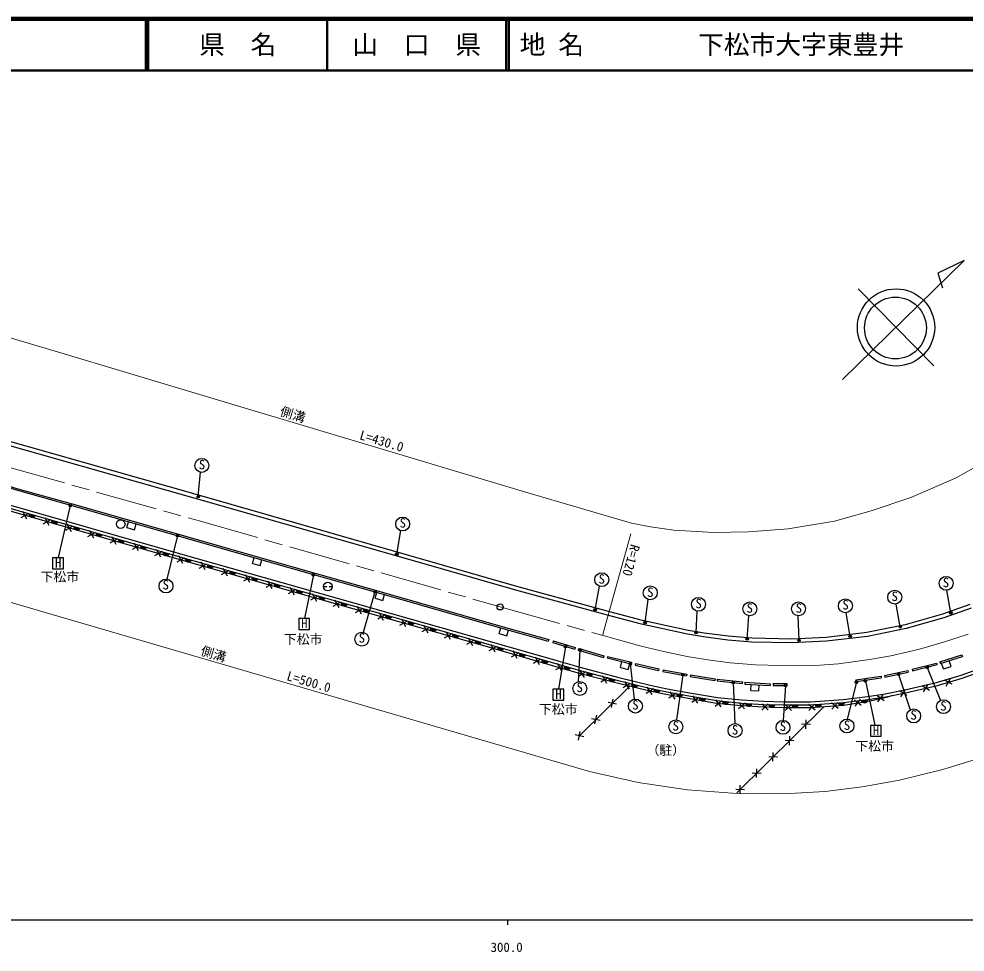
# Model space of a CAD drawing. Units: millimetres at full size, sheet at 1:1000; details may follow other scales. Extents: x 40000 to 680000, y 20000 to 380000.
# Drawn here: x 273132 to 456872, y 198715 to 380000 of the extents above; entities that cross this region are included whole.
import ezdxf
from ezdxf.enums import TextEntityAlignment as Align

# ---------------------------------------------------------------- set-up
doc = ezdxf.new("R2010")
doc.units = ezdxf.units.MM
doc.header["$LTSCALE"] = 1000
doc.linetypes.add('CHAIN', pattern=[18.5, 12, -1.5, 3.5, -1.5])
for name, color, linetype, lineweight in [('M-BGD', 7, 'Continuous', 25), ('M-BGD-EXST', 7, 'Continuous', 25), ('M-BMK', 2, 'CHAIN', 13), ('M-BMK-SRVR', 3, 'Continuous', 25), ('M-STR-HTXT', 7, 'Continuous', 13), ('M-TTL', 2, 'Continuous', 140), ('M-TTL-BAND', 7, 'Continuous', 25), ('M-TTL-LINE', 7, 'Continuous', 50)]:
    doc.layers.add(name, color=color, linetype=linetype, lineweight=lineweight)
doc.layers.add('M-BMK-HTXT', color=7, linetype='Continuous')
doc.layers.add('M-TTL-TXT', color=7, linetype='Continuous')
doc.styles.add('ＭＳ ゴシック', font='')
doc.styles.get('ＭＳ ゴシック').set_extended_font_data('MS Gothic')

msp = doc.modelspace()

# ---------------------------------------------------------------- hatches: boundary and pattern name
at = {"layer": 'M-BGD'}
for points in [[(276305, 283542), (275101, 283885, 0.84072)], [(280664, 282293), (279461, 282640, 0.84072)], [(284974, 281064), (283771, 281407, 0.84072)], [(289321, 279823), (288118, 280169, 0.84072)], [(293633, 278588), (292431, 278936, 0.84072)], [(297924, 277367), (296721, 277710, 0.84072)], [(302279, 276123), (301076, 276468, 0.84072)], [(306628, 274888), (305425, 275231, 0.84072)], [(310918, 273672), (309715, 274016, 0.84072)], [(315246, 272447), (314042, 272788, 0.84072)], [(319548, 271228), (318344, 271569, 0.84072)], [(323908, 269993), (322704, 270334, 0.84072)], [(328242, 268762), (327039, 269108, 0.84072)], [(332584, 267536), (331380, 267877, 0.84072)], [(336895, 266315), (335691, 266656, 0.84072)], [(341237, 265084), (340034, 265427, 0.84072)], [(345539, 263870), (344335, 264211, 0.84072)], [(349901, 262642), (348694, 262976, 0.84072)], [(354211, 261404), (353007, 261747, 0.84072)], [(358548, 260170), (357345, 260515, 0.84072)], [(362920, 258921), (361717, 259269, 0.84072)], [(367225, 257684), (366023, 258035, 0.84072)], [(371541, 256447), (370338, 256793, 0.84072)], [(375888, 255200), (374685, 255546, 0.84072)], [(380217, 253950), (379015, 254300, 0.84072)], [(384584, 252762), (383372, 253076, 0.84072)], [(388907, 251638), (387696, 251954, 0.84072)], [(393304, 250555), (392088, 250852, 0.84072)], [(397631, 249569), (396406, 249826, 0.84072)], [(402067, 248728), (400835, 248951, 0.84072)], [(406521, 247953), (405287, 248163, 0.84072)], [(410982, 247349), (409737, 247477, 0.84072)], [(415464, 246978), (414214, 247051, 0.84072)], [(419976, 246786), (418725, 246819, 0.84072)], [(424484, 246749), (423233, 246746, 0.84072)], [(428976, 246903), (427727, 246815, 0.84072)], [(433468, 247218), (432219, 247130, 0.84072)], [(437952, 247754), (436709, 247608, 0.84072)]]:
    msp.add_hatch(color=256, dxfattribs=at).paths.add_polyline_path(points)
at = {"layer": 'M-BGD-EXST'}
for points in [[(307740, 287081, 0.41421), (308079, 286981, 0.41421), (308179, 287320, 1)], [(282893, 285341, 0.41421), (283232, 285241, 0.41421), (283332, 285580, 1)], [(303718, 279536, 0.41421), (304057, 279436, 0.41421), (304157, 279775, 1)], [(346296, 275913, 0.41421), (346635, 275813, 0.41421), (346735, 276152, 1)], [(330086, 271887, 0.41421), (330425, 271787, 0.41421), (330525, 272126, 1)], [(342059, 268567, 0.41421), (342398, 268467, 0.41421), (342498, 268806, 1)], [(384832, 265114, 0.41421), (385171, 265014, 0.41421), (385271, 265353, 1)], [(453896, 264497, 0.41421), (454235, 264397, 0.41421), (454335, 264736, 1)], [(394508, 262616, 0.41421), (394847, 262516, 0.41421), (394947, 262855, 1)], [(404411, 260674, 0.41421), (404750, 260574, 0.41421), (404850, 260914, 1)], [(444073, 261803, 0.41421), (444412, 261703, 0.41421), (444512, 262042, 1)], [(414340, 259416, 0.41421), (414679, 259316, 0.41421), (414779, 259655, 1)], [(424400, 259167, 0.41421), (424740, 259067, 0.41421), (424840, 259406, 1)], [(434326, 259928, 0.41421), (434665, 259828, 0.41421), (434765, 260167, 1)], [(379079, 257934, 0.41421), (379418, 257834, 0.41421), (379518, 258173, 1)], [(381820, 257315, 0.41421), (382159, 257215, 0.41421), (382259, 257554, 1)], [(391644, 254586, 0.41421), (391984, 254486, 0.41421), (392083, 254825, 1)], [(449304, 253907, 0.41421), (449643, 253807, 0.41421), (449743, 254146, 1)], [(401850, 252476, 0.41421), (402189, 252376, 0.41421), (402289, 252715, 1)], [(443751, 252550, 0.41421), (444090, 252450, 0.41421), (444190, 252789, 1)], [(411603, 250944, 0.41421), (411943, 250844, 0.41421), (412043, 251183, 1)], [(421788, 250370, 0.41421), (422127, 250270, 0.41421), (422227, 250609, 1)], [(435543, 251040, 0.41421), (435882, 250940, 0.41421), (435982, 251280, 1)], [(437290, 251288, 0.41421), (437629, 251188, 0.41421), (437729, 251527, 1)]]:
    msp.add_hatch(color=256, dxfattribs=at).paths.add_polyline_path(points)

# ---------------------------------------------------------------- linework, layer by layer
at = {"layer": 'M-BGD'}
for p, q in [((273543, 283162), (275029, 283988)), ((274699, 282832), (273873, 284318)), ((279026, 281597), (278201, 283083)), ((277871, 281927), (279356, 282753)), ((282198, 280691), (283684, 281517)), ((283354, 280361), (282528, 281847)), ((294110, 281187), (294437, 282322)), ((294110, 281187), (295598, 280759)), ((295598, 280759), (295925, 281894)), ((286525, 279456), (288011, 280282)), ((287681, 279126), (286855, 280612)), ((292008, 277890), (291182, 279376)), ((290852, 278221), (292338, 279046)), ((295179, 276985), (296665, 277811)), ((296335, 276655), (295509, 278141)), ((299506, 275750), (300992, 276576)), ((300662, 275420), (299836, 276906)), ((304993, 274187), (304164, 275671)), ((303836, 274514), (305320, 275343)), ((308166, 273288), (309650, 274117)), ((309322, 272960), (308493, 274444)), ((318478, 274210), (318802, 275346)), ((318478, 274210), (319967, 273785)), ((319967, 273785), (320291, 274921)), ((312495, 272061), (313980, 272890)), ((313652, 271734), (312823, 273218)), ((317982, 270507), (317153, 271992)), ((316825, 270835), (318309, 271664)), ((321155, 269609), (322639, 270438)), ((322311, 269281), (321482, 270765)), ((325484, 268382), (326968, 269211)), ((326641, 268055), (325812, 269539)), ((330971, 266828), (330142, 268312)), ((332302, 269714), (332932, 269714)), ((333352, 269714), (333982, 269714)), ((342326, 267464), (342651, 268599)), ((329814, 267156), (331298, 267985)), ((334144, 265930), (335628, 266759)), ((335300, 265602), (334471, 267086)), ((342326, 267464), (343814, 267037)), ((343814, 267037), (344139, 268173)), ((338473, 264703), (339958, 265532)), ((339630, 264376), (338801, 265860)), ((343960, 263150), (343131, 264634)), ((342803, 263477), (344287, 264306)), ((347133, 262251), (348617, 263080)), ((348290, 261923), (347460, 263408)), ((351460, 261022), (352945, 261849)), ((352616, 260693), (351789, 262178)), ((356944, 259461), (356117, 260946)), ((366365, 260580), (366690, 261716)), ((367854, 260155), (368179, 261291)), ((355788, 259790), (357273, 260617)), ((360116, 258558), (361601, 259386)), ((361272, 258229), (360445, 259715)), ((366365, 260580), (367854, 260155)), ((376014, 259407), (375914, 259093)), ((376882, 259174), (376787, 258858)), ((376882, 259174), (381178, 257883)), ((364439, 257323), (365927, 258146)), ((365595, 256990), (364772, 258478)), ((376787, 258858), (381083, 257567)), ((381178, 257883), (381083, 257567)), ((381921, 257670), (381828, 257353)), ((381828, 257353), (386638, 255943)), ((381921, 257670), (386731, 256259)), ((368764, 256079), (370252, 256902)), ((369920, 255747), (369096, 257234)), ((373089, 254836), (374576, 255659)), ((374244, 254504), (373421, 255991)), ((386731, 256259), (386638, 255943)), ((387459, 256168), (387380, 255848)), ((387380, 255848), (391993, 254711)), ((387459, 256168), (392072, 255031)), ((451949, 255085), (456263, 256468)), ((452050, 254771), (456364, 256154)), ((456263, 256468), (456364, 256154)), ((377413, 253593), (378901, 254415)), ((378568, 253260), (377746, 254748)), ((389952, 253997), (390235, 255144)), ((389952, 253997), (391456, 253627)), ((391456, 253627), (391739, 254773)), ((392072, 255031), (391993, 254711)), ((392907, 254773), (392834, 254451)), ((392834, 254451), (397349, 253438)), ((392907, 254773), (397421, 253760)), ((397421, 253760), (397349, 253438)), ((446566, 253653), (451350, 254874)), ((446566, 253653), (446647, 253333)), ((446647, 253333), (451432, 254554)), ((451350, 254874), (451432, 254554)), ((451949, 255085), (452050, 254771)), ((452672, 253730), (452311, 254854)), ((452672, 253730), (454146, 254203)), ((454146, 254203), (453786, 255327)), ((381771, 252335), (383237, 253196)), ((382935, 252033), (382073, 253498)), ((386127, 251204), (387592, 252065)), ((387290, 250902), (386429, 252367)), ((398264, 253545), (398203, 253221)), ((398203, 253221), (402753, 252364)), ((398264, 253545), (402814, 252688)), ((402814, 252688), (402753, 252364)), ((403550, 252565), (403496, 252240)), ((403496, 252240), (408276, 251444)), ((403550, 252565), (408330, 251769)), ((408330, 251769), (408276, 251444)), ((435657, 251622), (440545, 252343)), ((435705, 251296), (440593, 252017)), ((440545, 252343), (440593, 252017)), ((441251, 252476), (445756, 253432)), ((441251, 252476), (441320, 252153)), ((441320, 252153), (445824, 253109)), ((445756, 253432), (445824, 253109)), ((453213, 250398), (454019, 251895)), ((381974, 240714), (391769, 250398)), ((390506, 250087), (391959, 250970)), ((391674, 249802), (390792, 251255)), ((394918, 248997), (396342, 249927)), ((396095, 248751), (395165, 250174)), ((408739, 251721), (408706, 251392)), ((408706, 251392), (413609, 250902)), ((408739, 251721), (413641, 251231)), ((413641, 251231), (413609, 250902)), ((414116, 251123), (414098, 250794)), ((414098, 250794), (419031, 250518)), ((414116, 251123), (419050, 250848)), ((415296, 249544), (415362, 250723)), ((416843, 249458), (416908, 250637)), ((419050, 250848), (419031, 250518)), ((419586, 250863), (422267, 250863)), ((419586, 250863), (419586, 250533)), ((419586, 250533), (422267, 250533)), ((422267, 250863), (422267, 250533)), ((435657, 251622), (435705, 251296)), ((449983, 249550), (448544, 250456)), ((448811, 249284), (449716, 250722)), ((454364, 250743), (452868, 251550)), ((399363, 248085), (400760, 249053)), ((400545, 247870), (399577, 249268)), ((403806, 247284), (405193, 248268)), ((404991, 247082), (404007, 248469)), ((415296, 249544), (416843, 249458)), ((441142, 247499), (439768, 248501)), ((439955, 247313), (440956, 248687)), ((445589, 248552), (444159, 249473)), ((444414, 248298), (445334, 249727)), ((389205, 246863), (387543, 247221)), ((388195, 246211), (388553, 247873)), ((408329, 246504), (409648, 247576)), ((409525, 246381), (408452, 247700)), ((412525, 229623), (429493, 246427)), ((412864, 246015), (414134, 247146)), ((414064, 245946), (412934, 247215)), ((417398, 245743), (418632, 246912)), ((418600, 245711), (417430, 246944)), ((421935, 245633), (423137, 246835)), ((423137, 245633), (421935, 246835)), ((427728, 245701), (426445, 246816)), ((426529, 245616), (427644, 246900)), ((432217, 246015), (430934, 247130)), ((431018, 245931), (432133, 247215)), ((436705, 246623), (435371, 247677)), ((435512, 246483), (436565, 247817)), ((384995, 243047), (385353, 244709)), ((386005, 243699), (384343, 244057)), ((426837, 242928), (425137, 242981)), ((425960, 242105), (426014, 243804)), ((382804, 240535), (381143, 240894)), ((381794, 239884), (382153, 241545)), ((423639, 239761), (421940, 239815)), ((422763, 238939), (422816, 240638)), ((419565, 235772), (419619, 237471)), ((420442, 236595), (418742, 236649)), ((417244, 233429), (415545, 233482)), ((416368, 232606), (416421, 234305)), ((414047, 230262), (412347, 230316)), ((413170, 229440), (413224, 231139))]:
    msp.add_line(p, q, dxfattribs=at)
for points in [[(228972, 301399), (248656, 295775), (265533, 290975), (272932, 288738), (283480, 285818), (304125, 279879), (320853, 275104), (330885, 272259), (342602, 268956), (367631, 261790), (376009, 259409), (376014, 259407)], [(228881, 301082), (248566, 295458), (265440, 290658), (272840, 288421), (283390, 285500), (304034, 279561), (320763, 274786), (330795, 271941), (342512, 268639), (367540, 261472), (375914, 259093)], [(458060, 265549), (452733, 263675), (445405, 261583), (437894, 260046), (429970, 259105), (423193, 258762), (415491, 258925), (410775, 259333), (406068, 259944), (402980, 260476), (394051, 262433), (387444, 264135), (369623, 269011), (347767, 275288), (307628, 286790), (269024, 297736)], [(457801, 266253), (452505, 264390), (445227, 262312), (437774, 260788), (429906, 259852), (423182, 259513), (415531, 259675), (410856, 260079), (406180, 260686), (403124, 261212), (394225, 263163), (387637, 264860), (369826, 269733), (347974, 276009), (307833, 287512), (269229, 298458)], [(241364, 292968), (241638, 292888), (269796, 284857), (303707, 275175), (330691, 267532), (349174, 262298), (362721, 258442), (377862, 254089), (381938, 252913), (389307, 250999), (395404, 249509), (398788, 248800), (403480, 247949), (408590, 247081), (413390, 246587), (417753, 246335), (421607, 246232), (426892, 246244), (433323, 246696), (438436, 247552), (441888, 248314), (442870, 248597)], [(270002, 285338), (303913, 275657), (330895, 268014), (349379, 262779), (362928, 258923), (378069, 254570), (382136, 253396), (389490, 251487), (395570, 250001), (398932, 249296), (403610, 248448), (408692, 247585), (413451, 247095), (417785, 246844), (421616, 246742), (426865, 246755), (433253, 247203), (437972, 247757), (441458, 248303), (445330, 249107), (451496, 250511), (456319, 251956), (460119, 253287)], [(270167, 285915), (304077, 276234), (331059, 268591), (349542, 263357), (363093, 259500), (378235, 255147), (382295, 253975), (389636, 252068), (395703, 250586), (399047, 249885), (403714, 249039), (408773, 248180), (413499, 247693), (417810, 247444), (421623, 247342), (426843, 247355), (433197, 247800), (437891, 248351), (441350, 248894), (445203, 249694), (451343, 251092), (456133, 252527), (459911, 253849)]]:
    msp.add_lwpolyline(points, dxfattribs=at)
for centre in [(292892, 281849), (333142, 269714)]:
    msp.add_circle(centre, 840, dxfattribs=at)
for centre, start, end in [((275733, 283819), 173.9568, 334.17453), ((280093, 282571), 173.83142, 334.04915), ((284403, 281341), 173.9568, 334.17453), ((288750, 280101), 173.83142, 334.04915), ((293063, 278867), 173.70604, 333.92378), ((297352, 277643), 173.9568, 334.17453), ((301708, 276401), 173.88573, 334.10346), ((306056, 275164), 173.95681, 334.17454), ((310347, 273949), 173.95681, 334.17454), ((314674, 272722), 174.07609, 334.29382), ((318976, 271504), 174.07609, 334.29382), ((323335, 270269), 174.07609, 334.29382), ((327671, 269039), 173.83753, 334.05527), ((332012, 267811), 174.07917, 334.2969), ((336323, 266590), 174.07917, 334.2969), ((340666, 265361), 173.96005, 334.17778), ((344967, 264145), 174.07917, 334.2969), ((349327, 262914), 174.42567, 334.64341), ((353639, 261680), 174.00413, 334.22186), ((357977, 260447), 173.88117, 334.0989), ((362349, 259200), 173.75821, 333.97594), ((366655, 257964), 173.58918, 333.80691), ((370970, 256725), 173.85079, 334.06852), ((375316, 255478), 173.85079, 334.06852), ((379647, 254230), 173.65988, 333.87761), ((384006, 253025), 175.3337, 335.55144), ((388329, 251902), 175.27843, 335.49616), ((392722, 250810), 176.14941, 336.36714), ((397041, 249804), 178.0493, 338.26704), ((401470, 248947), 179.60732, 339.82505), ((405922, 248166), 180.25637, 340.4741), ((410371, 247522), 184.01017, 344.22791), ((414845, 247123), 186.5849, 346.80263), ((419353, 246912), 188.36202, 348.57976), ((423858, 246857), 190.02911, 350.24685), ((428344, 246968), 193.90329, 354.12102), ((432836, 247283), 193.90329, 354.12102), ((437318, 247790), 196.58441, 356.80214)]:
    msp.add_arc(centre, 635, start, end, dxfattribs=at)
at = {"layer": 'M-BGD-EXST'}
for p, q in [((307959, 287200), (308406, 291937)), ((283112, 285460), (280770, 275350)), ((303937, 279656), (301863, 271173)), ((346516, 276032), (347287, 280588)), ((281762, 275274), (279662, 275274)), ((279662, 275274), (279662, 273174)), ((281762, 273174), (281762, 275274)), ((279662, 273174), (281762, 273174)), ((330306, 272007), (328587, 263557)), ((342279, 268686), (340014, 260822)), ((385051, 265233), (385894, 269784)), ((454116, 264616), (453340, 269008)), ((394728, 262736), (395358, 267205)), ((404631, 260794), (404844, 264950)), ((434546, 260048), (433804, 264642)), ((444292, 261922), (443480, 266334)), ((329588, 263504), (327488, 263504)), ((327488, 263504), (327488, 261404)), ((329588, 261404), (329588, 263504)), ((414560, 259536), (414893, 264043)), ((424620, 259287), (424458, 264034)), ((327488, 261404), (329588, 261404)), ((379298, 258053), (377897, 249822)), ((382039, 257434), (381735, 251223)), ((391864, 254706), (392614, 247838)), ((449523, 254026), (452092, 247612)), ((402070, 252596), (400807, 243830)), ((443970, 252669), (446203, 245756)), ((411823, 251063), (412181, 243106)), ((422008, 250490), (421553, 243718)), ((435763, 251160), (433969, 243987)), ((437510, 251407), (439343, 242814)), ((378930, 249769), (376830, 249769)), ((376830, 249769), (376830, 247669)), ((378930, 247669), (378930, 249769)), ((376830, 247669), (378930, 247669)), ((440601, 242748), (438501, 242748)), ((438501, 242748), (438501, 240648)), ((440601, 240648), (440601, 242748)), ((438501, 240648), (440601, 240648))]:
    msp.add_line(p, q, dxfattribs=at)
for centre, radius in [((308662, 293263), 1350), ((307959, 287200), 250), ((283112, 285460), 250), ((347661, 281885), 1350), ((303937, 279656), 250), ((346516, 276032), 250), ((330306, 272007), 250), ((386311, 271068), 1350), ((301700, 269833), 1350), ((453213, 270352), 1350), ((342279, 268686), 250), ((395739, 268500), 1350), ((443212, 267658), 1350), ((405090, 266277), 1350), ((415067, 265382), 1350), ((424528, 265382), 1350), ((433631, 265981), 1350), ((385051, 265233), 250), ((454116, 264616), 250), ((394728, 262736), 250), ((404631, 260794), 250), ((444292, 261922), 250), ((339727, 259503), 1350), ((414560, 259536), 250), ((424620, 259287), 250), ((434546, 260048), 250), ((379298, 258053), 250), ((382039, 257434), 250), ((391864, 254706), 250), ((449523, 254026), 250), ((402070, 252596), 250), ((443970, 252669), 250), ((382057, 249912), 1350), ((411823, 251063), 250), ((422008, 250490), 250), ((435763, 251160), 250), ((437510, 251407), 250), ((392847, 246508), 1350), ((452673, 246393), 1350), ((446886, 244592), 1350), ((400703, 242484), 1350), ((412201, 241756), 1350), ((421514, 242369), 1350), ((433932, 242637), 1350)]:
    msp.add_circle(centre, radius, dxfattribs=at)
at = {"layer": 'M-BMK'}
msp.add_lwpolyline([(270404, 293111), (307928, 282526), (366582, 265776), (386558, 260205), (393690, 258209), (398031, 257182), (402903, 256123), (406946, 255493), (411254, 254897), (416159, 254500), (423272, 254302), (427786, 254398), (432275, 254688), (438290, 255576), (442424, 256244), (448048, 257551), (452699, 258918), (457471, 260467)], dxfattribs=at)
at = {"layer": 'M-BMK-SRVR'}
for p, q in [((433083, 309945), (456670, 333066)), ((456670, 333066), (451570, 330596)), ((451570, 330596), (452486, 327738)), ((436087, 327594), (450788, 312597))]:
    msp.add_line(p, q, dxfattribs=at)
for centre, radius in [((443467, 320065), 7500), ((443348, 319961), 6000), ((366582, 265776), 600)]:
    msp.add_circle(centre, radius, dxfattribs=at)
at = {"layer": 'M-STR-HTXT'}
msp.add_line((391952, 279945), (386439, 260238), dxfattribs=at)
for points in [[(258307, 321953), (280815, 315229), (294230, 311213), (315557, 304858), (371791, 288024), (392104, 282047), (395803, 281340), (400289, 280710), (408079, 280238), (414826, 280373), (422544, 280939), (431536, 282425), (438616, 284407), (446369, 287036), (455162, 290823), (463241, 295396)], [(266883, 267999), (383915, 233775), (393364, 231676), (402960, 230214), (411680, 229558), (417359, 229521), (423944, 229589), (429678, 229930), (436893, 230841), (444108, 232131), (452576, 234181), (459487, 236306)]]:
    msp.add_lwpolyline(points, dxfattribs=at)
at = {"layer": 'M-TTL'}
msp.add_line((680000, 380000), (40000, 380000), dxfattribs=at)
at = {"layer": 'M-TTL-BAND'}
for p, q in [((40000, 205000), (579000, 205000)), ((368000, 205000), (368000, 204000))]:
    msp.add_line(p, q, dxfattribs=at)
at = {"layer": 'M-TTL-LINE'}
for p, q in [((297750, 380000), (297750, 370000)), ((298250, 380000), (298250, 370000)), ((333000, 380000), (333000, 370000)), ((367750, 380000), (367750, 370000)), ((368250, 380000), (368250, 370000)), ((40000, 370000), (680000, 370000))]:
    msp.add_line(p, q, dxfattribs=at)

# ---------------------------------------------------------------- texts
at = {"layer": 'M-BGD-EXST', "style": 'ＭＳ ゴシック'}
for p in [(308025, 291967), (347010, 280641), (385654, 269752), (300982, 268624), (452496, 269062), (395085, 267176), (442541, 266379), (404466, 264989), (414383, 264114), (423921, 264118), (433005, 264740), (339079, 258295), (381370, 248694), (392186, 245292), (452010, 245074), (446224, 243332), (400025, 241216), (411536, 240439), (420838, 241154), (433282, 241341)]:
    msp.add_text('S', height=1833, rotation=358.508, dxfattribs=at).set_placement(p, align=Align.BOTTOM_LEFT)
for s, p in [('H', (280115, 272865)), ('下松市', (277328, 270175)), ('H', (327941, 261096)), ('下松市', (324569, 258036)), ('H', (377282, 247361)), ('下松市', (374117, 244439)), ('H', (438954, 240339)), ('下松市', (435558, 237278))]:
    msp.add_text(s, height=1833, dxfattribs=at).set_placement(p, align=Align.BOTTOM_LEFT)
at = {"layer": 'M-BMK-HTXT', "style": 'ＭＳ ゴシック'}
msp.add_text('（駐）', height=1833, dxfattribs=at).set_placement((394999, 236476), align=Align.BOTTOM_LEFT)
at = {"layer": 'M-STR-HTXT', "style": 'ＭＳ ゴシック'}
for s, rotation, p in [('側溝', 343.334, (323519, 302474)), ('L=430.0', 343.334, (338981, 297846)), ('R=120', 254.368, (391469, 278217)), ('側溝', 343.699, (308126, 255938)), ('L=500.0', 343.699, (324837, 251052))]:
    msp.add_text(s, height=1833, rotation=rotation, dxfattribs=at).set_placement(p, align=Align.BOTTOM_LEFT)
at = {"layer": 'M-TTL-BAND', "style": 'ＭＳ ゴシック'}
msp.add_text('300.0', height=1833, dxfattribs=at).set_placement((367844, 198195), align=Align.BOTTOM_CENTER)
at = {"layer": 'M-TTL-TXT', "style": 'ＭＳ ゴシック'}
for s, p in [('県\u3000名', (315625, 375000)), ('山\u3000口\u3000県', (350375, 375000))]:
    msp.add_text(s, height=3666, dxfattribs=at).set_placement(p, align=Align.MIDDLE_CENTER)
for s, p in [('地 名', (370380, 375000)), ('下松市大字東豊井', (405024, 375000))]:
    msp.add_text(s, height=3666, dxfattribs=at).set_placement(p, align=Align.MIDDLE_LEFT)

doc.saveas('drawing.dxf')
